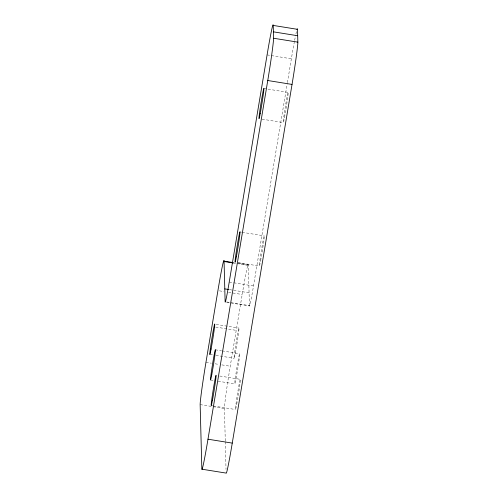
<?xml version="1.0" encoding="UTF-8"?>
<svg xmlns="http://www.w3.org/2000/svg" width="498" height="498" viewBox="0 0 498 498"><rect width="100%" height="100%" fill="white"/><g stroke="black" fill="none" stroke-linecap="round" stroke-linejoin="round"><path stroke-width="0.37" stroke-dasharray="2.49 1.87" d="M225.277 440.923L224.43 408.509A36.902 1.201 -80.9 0 1 230.238 366.235L242.196 294.499A36.902 1.201 -80.9 0 1 248.272 264.506L238.405 262.919M226.646 301.944L249.405 305.61A24.601 0.803 -80.9 0 0 253.501 285.964L287.271 83.359M287.402 82.587L291.367 58.795A36.902 1.201 -80.9 0 1 294.38 41.72M267.09 54.892L291.367 58.795M263.828 88.47L288.105 92.379M262.097 119.165L283.337 122.583M239.918 231.944L241.437 232.186M242.19 232.311L264.195 235.853M238.181 262.639L259.427 266.057M238.48 263.448L248.346 265.036L249.405 305.61M233.176 262.975L236.214 263.467M236.973 263.585L248.353 265.415M229.223 282.061L233.02 282.671M233.78 282.789L253.501 285.964M229.348 289.618L249.068 292.793M219.437 290.838L223.988 291.567M228.538 292.301L242.196 294.499M226.696 302.298L249.454 305.959M216.176 324.416L238.94 328.076M215.734 327.068L236.22 330.367M215.335 349.795L221.405 350.773M222.158 350.891L239.613 353.698M209.895 354.377L212.926 354.862M215.964 355.354L234.172 358.28M205.96 362.326L211.276 363.185M215.068 363.795L218.859 364.405M221.896 364.891L230.238 366.235M219.799 376.027L240.279 379.327M210.567 379.999L213.598 380.491M218.149 381.219L234.844 383.908M211.233 405.621L212.752 405.87M213.511 405.988L235.51 409.53M200.152 404.606L224.43 408.509M248.272 264.506L248.346 265.036M225.301 441.695L226.03 469.483M294.648 40.294A36.902 1.201 -80.9 0 1 295.644 35.308M295.918 34.013A36.902 1.201 -80.9 0 1 296.627 30.938M236.712 404.195A15.351 0.498 -80.9 0 0 240.385 379.507A15.351 0.498 -80.9 0 0 236.594 399.583A15.351 0.498 -80.9 0 0 236.712 404.195M284.539 117.248A15.351 0.498 -80.9 0 0 288.211 92.56A15.351 0.498 -80.9 0 0 284.42 112.629A15.351 0.498 -80.9 0 0 284.539 117.248M260.628 260.722A15.351 0.498 -80.9 0 0 264.295 236.033A15.351 0.498 -80.9 0 0 260.504 256.103A15.351 0.498 -80.9 0 0 260.628 260.722M236.04 378.573A15.351 0.498 -80.9 0 0 239.712 353.879A15.351 0.498 -80.9 0 0 235.921 373.954A15.351 0.498 -80.9 0 0 236.04 378.573M235.373 352.945A15.351 0.498 -80.9 0 0 239.04 328.257A15.351 0.498 -80.9 0 0 235.249 348.332A15.351 0.498 -80.9 0 0 235.373 352.945"/><path stroke-width="0.75" d="M233.17 262.595L224.069 261.126A36.902 1.201 -80.9 0 0 217.919 290.589L205.96 362.326A36.902 1.201 -80.9 0 0 200.152 404.606L201.833 468.668A36.902 1.201 -80.9 0 0 207.977 439.205L267.762 80.514A36.902 1.201 -80.9 0 0 273.57 38.24L273.234 25.429L297.511 29.332L297.848 42.149A36.902 1.201 -80.9 0 1 292.04 84.423L232.255 443.108A36.902 1.201 -80.9 0 1 226.179 473.1L201.902 469.197M273.402 31.835L297.68 35.744M273.57 38.24L297.848 42.149M267.762 80.514L292.04 84.423M224.069 261.126L224.075 261.512L233.176 262.975M224.791 288.89L228.588 289.5M207.977 439.205L232.255 443.108M224.075 261.512L225.127 301.701A24.601 0.803 -80.9 0 0 229.223 282.061L267.09 54.892A36.902 1.201 -80.9 0 1 273.234 25.429M296.995 29.612A36.902 1.201 -80.9 0 1 297.511 29.332M260.261 113.339A15.351 0.498 -80.9 0 0 263.934 88.65A15.351 0.498 -80.9 0 0 260.143 108.726A15.351 0.498 -80.9 0 0 260.261 113.339M236.351 256.819A15.351 0.498 -80.9 0 0 240.017 232.124A15.351 0.498 -80.9 0 0 236.226 252.2A15.351 0.498 -80.9 0 0 236.351 256.819M211.762 374.664A15.351 0.498 -80.9 0 0 215.435 349.976A15.351 0.498 -80.9 0 0 211.644 370.051A15.351 0.498 -80.9 0 0 211.762 374.664M211.096 349.042A15.351 0.498 -80.9 0 0 214.763 324.354A15.351 0.498 -80.9 0 0 210.971 344.423A15.351 0.498 -80.9 0 0 211.096 349.042M212.434 400.292A15.351 0.498 -80.9 0 0 216.107 375.598A15.351 0.498 -80.9 0 0 212.316 395.673A15.351 0.498 -80.9 0 0 212.434 400.292"/></g></svg>
